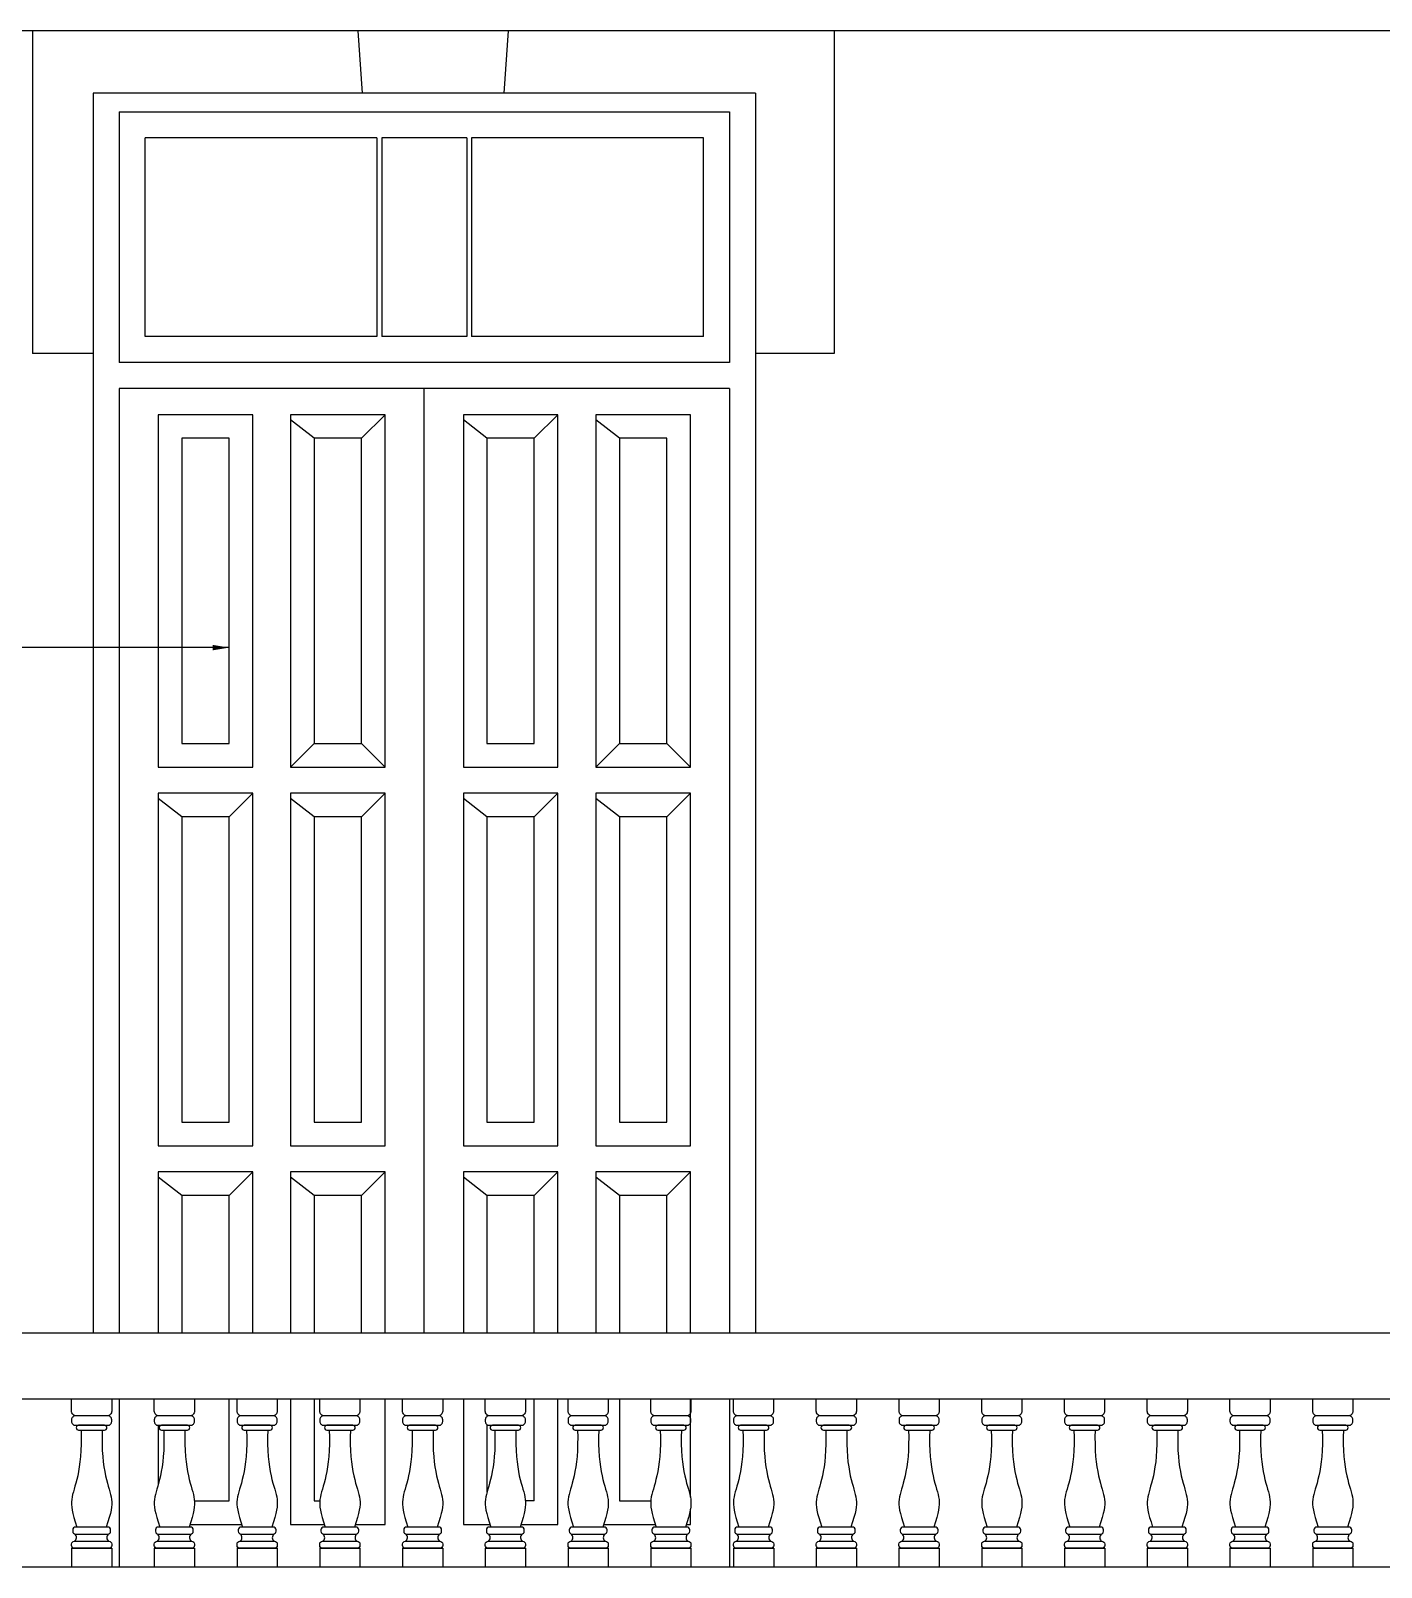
# Model space of a CAD drawing. Extents: x -1098 to 3016, y -832 to 644.
# Drawn here: x -813.9 to -756.8, y 426.9 to 491.8 of the extents above; entities that cross this region are included whole.
import ezdxf

# ---------------------------------------------------------------- set-up
doc = ezdxf.new("R2010")
doc.units = 0
doc.header["$MEASUREMENT"] = 0
doc.layers.add('ESQUADRIAS', color=2, linetype='CONTINUOUS')
doc.layers.add('VARANDA', color=1, linetype='CONTINUOUS')
doc.dimstyles.new('ISO-25', dxfattribs={"dimtxt": 10, "dimasz": 3.5, "dimexe": 1.25, "dimexo": 15, "dimgap": 5, "dimtad": 1, "dimdec": 1, "dimtxsty": 'STANDARD', "dimblk": 'DOT', "dimcen": 2.5, "dimclrd": 1, "dimclre": 1, "dimclrt": 2, "dimazin": 3, "dimtfac": 1, "dimtdec": 1, "dimtmove": 0, "dimatfit": 3})

msp = doc.modelspace()

# ---------------------------------------------------------------- linework, layer by layer
at = {"layer": 'ESQUADRIAS', "color": 4}
for points in [[(-753.822, 491.844), (-849.081, 491.844)], [(-753.822, 436.804), (-839.322, 436.804)], [(-753.822, 434.004), (-839.322, 434.004)], [(-753.822, 426.904), (-839.322, 426.904)]]:
    msp.add_lwpolyline(points, dxfattribs=at)
at = {"layer": 'ESQUADRIAS'}
for points in [[(-813.842, 491.844), (-813.842, 478.204)], [(-799.892, 489.204), (-800.066, 491.844)], [(-793.892, 489.204), (-793.719, 491.844)], [(-779.942, 491.844), (-779.942, 478.204)], [(-811.275, 478.204), (-813.842, 478.204)], [(-779.942, 478.204), (-783.275, 478.204)], [(-792.625, 429.717), (-793.001, 429.717)]]:
    msp.add_lwpolyline(points, dxfattribs=at)
at = {"layer": 'ESQUADRIAS', "color": 2}
for points in [[(-811.275, 489.204), (-811.275, 436.804)], [(-783.275, 489.204), (-811.275, 489.204)], [(-783.275, 489.204), (-783.275, 436.804)], [(-810.175, 488.417), (-784.375, 488.417)], [(-810.175, 488.417), (-810.175, 477.817)], [(-784.375, 488.417), (-784.375, 477.817)], [(-799.275, 487.317), (-809.075, 487.317)], [(-809.075, 478.917), (-809.075, 487.317)], [(-799.275, 487.317), (-799.275, 478.917)], [(-795.475, 487.317), (-799.075, 487.317)], [(-799.075, 487.317), (-799.075, 478.917)], [(-795.475, 487.317), (-795.475, 478.917)], [(-785.475, 487.317), (-795.275, 487.317)], [(-795.275, 487.317), (-795.275, 478.917)], [(-785.475, 478.917), (-785.475, 487.317)], [(-799.275, 478.917), (-809.075, 478.917)], [(-795.475, 478.917), (-799.075, 478.917)], [(-785.475, 478.917), (-795.275, 478.917)], [(-784.375, 477.817), (-810.175, 477.817)], [(-784.375, 476.717), (-810.175, 476.717)], [(-810.175, 476.717), (-810.175, 436.804)], [(-797.275, 436.804), (-797.275, 476.717)], [(-784.375, 476.717), (-784.375, 436.804)], [(-801.925, 474.617), (-802.925, 475.392)], [(-799.925, 474.617), (-798.925, 475.617)], [(-794.625, 474.617), (-795.625, 475.392)], [(-792.625, 474.617), (-791.625, 475.617)], [(-789.025, 474.617), (-790.025, 475.392)], [(-801.925, 461.717), (-802.925, 460.717)], [(-799.925, 461.717), (-798.925, 460.717)], [(-789.025, 461.717), (-790.025, 460.717)], [(-787.025, 461.717), (-786.025, 460.717)], [(-807.525, 458.617), (-808.525, 459.392)], [(-805.525, 458.617), (-804.525, 459.617)], [(-801.925, 458.617), (-802.925, 459.392)], [(-799.925, 458.617), (-798.925, 459.617)], [(-794.625, 458.617), (-795.625, 459.392)], [(-792.625, 458.617), (-791.625, 459.617)], [(-789.025, 458.617), (-790.025, 459.392)], [(-787.025, 458.617), (-786.025, 459.617)], [(-804.525, 436.804), (-804.525, 443.617), (-808.525, 443.617), (-808.525, 436.804)], [(-805.525, 442.617), (-804.525, 443.617)], [(-798.925, 436.804), (-798.925, 443.617), (-802.925, 443.617), (-802.925, 436.804)], [(-799.925, 442.617), (-798.925, 443.617)], [(-791.625, 436.804), (-791.625, 443.617), (-795.625, 443.617), (-795.625, 436.804)], [(-792.625, 442.617), (-791.625, 443.617)], [(-786.025, 436.804), (-786.025, 443.617), (-790.025, 443.617), (-790.025, 436.804)], [(-787.025, 442.617), (-786.025, 443.617)], [(-807.525, 442.617), (-808.525, 443.392)], [(-801.925, 442.617), (-802.925, 443.392)], [(-794.625, 442.617), (-795.625, 443.392)], [(-789.025, 442.617), (-790.025, 443.392)], [(-805.525, 436.804), (-805.525, 442.617), (-807.525, 442.617), (-807.525, 436.804)], [(-799.925, 436.804), (-799.925, 442.617), (-801.925, 442.617), (-801.925, 436.804)], [(-792.625, 436.804), (-792.625, 442.617), (-794.625, 442.617), (-794.625, 436.804)], [(-787.025, 436.804), (-787.025, 442.617), (-789.025, 442.617), (-789.025, 436.804)], [(-810.175, 434.004), (-810.175, 426.904)], [(-806.989, 429.718), (-805.525, 429.717), (-805.525, 434.004)], [(-802.925, 434.004), (-802.925, 428.717), (-801.501, 428.717)], [(-801.925, 434.004), (-801.925, 429.717), (-801.692, 429.717)], [(-800.188, 428.717), (-798.925, 428.717), (-798.925, 434.004)], [(-795.625, 434.004), (-795.625, 428.717), (-794.505, 428.717)], [(-793.192, 428.717), (-791.625, 428.717), (-791.625, 434.004)], [(-792.625, 429.717), (-792.625, 434.004)], [(-789.025, 434.004), (-789.025, 429.717), (-787.7, 429.717)], [(-786.025, 429.866), (-786.025, 434.004)], [(-784.375, 434.004), (-784.375, 426.904)], [(-808.525, 433.307), (-808.525, 433.301)], [(-794.625, 433.35), (-794.625, 433.275)], [(-808.525, 432.904), (-808.525, 430.402)], [(-794.625, 432.93), (-794.625, 430.083)], [(-786.025, 428.717), (-786.025, 429.356)], [(-807.184, 428.717), (-804.999, 428.717)], [(-789.694, 428.717), (-787.509, 428.717)], [(-786.196, 428.717), (-786.025, 428.717)]]:
    msp.add_lwpolyline(points, dxfattribs=at)
for points in [[(-808.525, 460.717), (-804.525, 460.717), (-804.525, 475.617), (-808.525, 475.617)], [(-802.925, 460.717), (-798.925, 460.717), (-798.925, 475.617), (-802.925, 475.617)], [(-795.625, 460.717), (-791.625, 460.717), (-791.625, 475.617), (-795.625, 475.617)], [(-790.025, 460.717), (-786.025, 460.717), (-786.025, 475.617), (-790.025, 475.617)], [(-807.525, 461.717), (-805.525, 461.717), (-805.525, 474.617), (-807.525, 474.617)], [(-801.925, 461.717), (-799.925, 461.717), (-799.925, 474.617), (-801.925, 474.617)], [(-794.625, 461.717), (-792.625, 461.717), (-792.625, 474.617), (-794.625, 474.617)], [(-789.025, 461.717), (-787.025, 461.717), (-787.025, 474.617), (-789.025, 474.617)], [(-808.525, 444.717), (-804.525, 444.717), (-804.525, 459.617), (-808.525, 459.617)], [(-802.925, 444.717), (-798.925, 444.717), (-798.925, 459.617), (-802.925, 459.617)], [(-795.625, 444.717), (-791.625, 444.717), (-791.625, 459.617), (-795.625, 459.617)], [(-790.025, 444.717), (-786.025, 444.717), (-786.025, 459.617), (-790.025, 459.617)], [(-807.525, 445.717), (-805.525, 445.717), (-805.525, 458.617), (-807.525, 458.617)], [(-801.925, 445.717), (-799.925, 445.717), (-799.925, 458.617), (-801.925, 458.617)], [(-794.625, 445.717), (-792.625, 445.717), (-792.625, 458.617), (-794.625, 458.617)], [(-789.025, 445.717), (-787.025, 445.717), (-787.025, 458.617), (-789.025, 458.617)]]:
    msp.add_lwpolyline(points, close=True, dxfattribs=at)
at = {"layer": 'VARANDA'}
for p, q in [((-811.987, 432.804), (-811.987, 432.804)), ((-810.79, 432.904), (-811.887, 432.904)), ((-808.489, 432.804), (-808.489, 432.804)), ((-807.292, 432.904), (-808.389, 432.904)), ((-804.991, 432.804), (-804.991, 432.804)), ((-803.794, 432.904), (-804.891, 432.904)), ((-801.493, 432.804), (-801.493, 432.804)), ((-800.296, 432.904), (-801.393, 432.904)), ((-797.995, 432.804), (-797.995, 432.804)), ((-796.798, 432.904), (-797.895, 432.904)), ((-794.497, 432.804), (-794.497, 432.804)), ((-793.3, 432.904), (-794.397, 432.904)), ((-790.999, 432.804), (-790.999, 432.804)), ((-789.802, 432.904), (-790.899, 432.904)), ((-787.501, 432.804), (-787.501, 432.804)), ((-786.304, 432.904), (-787.401, 432.904)), ((-784.003, 432.804), (-784.003, 432.804)), ((-782.806, 432.904), (-783.903, 432.904)), ((-780.505, 432.804), (-780.505, 432.804)), ((-779.308, 432.904), (-780.405, 432.904)), ((-777.007, 432.804), (-777.007, 432.804)), ((-775.81, 432.904), (-776.907, 432.904)), ((-773.509, 432.804), (-773.509, 432.804)), ((-772.312, 432.904), (-773.409, 432.904)), ((-770.011, 432.804), (-770.011, 432.804)), ((-768.814, 432.904), (-769.911, 432.904)), ((-766.513, 432.804), (-766.513, 432.804)), ((-765.316, 432.904), (-766.413, 432.904)), ((-763.015, 432.804), (-763.015, 432.804)), ((-761.818, 432.904), (-762.915, 432.904)), ((-759.517, 432.804), (-759.517, 432.804)), ((-758.32, 432.904), (-759.417, 432.904))]:
    msp.add_line(p, q, dxfattribs=at)
for points in [[(-810.49, 434.004), (-810.49, 433.504, -0.414214), (-810.69, 433.304), (-811.987, 433.304, -0.414214), (-812.187, 433.504), (-812.187, 434.004)], [(-806.992, 434.004), (-806.992, 433.504, -0.414214), (-807.192, 433.304), (-808.489, 433.304, -0.414214), (-808.689, 433.504), (-808.689, 434.004)], [(-803.494, 434.004), (-803.494, 433.504, -0.414214), (-803.694, 433.304), (-804.991, 433.304, -0.414214), (-805.191, 433.504), (-805.191, 434.004)], [(-799.996, 434.004), (-799.996, 433.504, -0.414214), (-800.196, 433.304), (-801.493, 433.304, -0.414214), (-801.693, 433.504), (-801.693, 434.004)], [(-796.498, 434.004), (-796.498, 433.504, -0.414214), (-796.698, 433.304), (-797.995, 433.304, -0.414214), (-798.195, 433.504), (-798.195, 434.004)], [(-793, 434.004), (-793, 433.504, -0.414214), (-793.2, 433.304), (-794.497, 433.304, -0.414214), (-794.697, 433.504), (-794.697, 434.004)], [(-789.502, 434.004), (-789.502, 433.504, -0.414214), (-789.702, 433.304), (-790.999, 433.304, -0.414214), (-791.199, 433.504), (-791.199, 434.004)], [(-786.004, 434.004), (-786.004, 433.504, -0.414214), (-786.204, 433.304), (-787.501, 433.304, -0.414214), (-787.701, 433.504), (-787.701, 434.004)], [(-782.506, 434.004), (-782.506, 433.504, -0.414214), (-782.706, 433.304), (-784.003, 433.304, -0.414214), (-784.203, 433.504), (-784.203, 434.004)], [(-779.008, 434.004), (-779.008, 433.504, -0.414214), (-779.208, 433.304), (-780.505, 433.304, -0.414214), (-780.705, 433.504), (-780.705, 434.004)], [(-775.51, 434.004), (-775.51, 433.504, -0.414214), (-775.71, 433.304), (-777.007, 433.304, -0.414214), (-777.207, 433.504), (-777.207, 434.004)], [(-772.012, 434.004), (-772.012, 433.504, -0.414214), (-772.212, 433.304), (-773.509, 433.304, -0.414214), (-773.709, 433.504), (-773.709, 434.004)], [(-768.514, 434.004), (-768.514, 433.504, -0.414214), (-768.714, 433.304), (-770.011, 433.304, -0.414214), (-770.211, 433.504), (-770.211, 434.004)], [(-765.016, 434.004), (-765.016, 433.504, -0.414214), (-765.216, 433.304), (-766.513, 433.304, -0.414214), (-766.713, 433.504), (-766.713, 434.004)], [(-761.518, 434.004), (-761.518, 433.504, -0.414214), (-761.718, 433.304), (-763.015, 433.304, -0.414214), (-763.215, 433.504), (-763.215, 434.004)], [(-758.02, 434.004), (-758.02, 433.504, -0.414214), (-758.22, 433.304), (-759.517, 433.304, -0.414214), (-759.717, 433.504), (-759.717, 434.004)], [(-811.887, 432.704), (-810.79, 432.704, 0.414214), (-810.69, 432.804), (-810.69, 432.804)], [(-808.389, 432.704), (-807.292, 432.704, 0.414214), (-807.192, 432.804), (-807.192, 432.804)], [(-804.891, 432.704), (-803.794, 432.704, 0.414214), (-803.694, 432.804), (-803.694, 432.804)], [(-801.393, 432.704), (-800.296, 432.704, 0.414214), (-800.196, 432.804), (-800.196, 432.804)], [(-797.895, 432.704), (-796.798, 432.704, 0.414214), (-796.698, 432.804), (-796.698, 432.804)], [(-794.397, 432.704), (-793.3, 432.704, 0.414214), (-793.2, 432.804), (-793.2, 432.804)], [(-790.899, 432.704), (-789.802, 432.704, 0.414214), (-789.702, 432.804), (-789.702, 432.804)], [(-787.401, 432.704), (-786.304, 432.704, 0.414214), (-786.204, 432.804), (-786.204, 432.804)], [(-783.903, 432.704), (-782.806, 432.704, 0.414214), (-782.706, 432.804), (-782.706, 432.804)], [(-780.405, 432.704), (-779.308, 432.704, 0.414214), (-779.208, 432.804), (-779.208, 432.804)], [(-776.907, 432.704), (-775.81, 432.704, 0.414214), (-775.71, 432.804), (-775.71, 432.804)], [(-773.409, 432.704), (-772.312, 432.704, 0.414214), (-772.212, 432.804), (-772.212, 432.804)], [(-769.911, 432.704), (-768.814, 432.704, 0.414214), (-768.714, 432.804), (-768.714, 432.804)], [(-766.413, 432.704), (-765.316, 432.704, 0.414214), (-765.216, 432.804), (-765.216, 432.804)], [(-762.915, 432.704), (-761.818, 432.704, 0.414214), (-761.718, 432.804), (-761.718, 432.804)], [(-759.417, 432.704), (-758.32, 432.704, 0.414214), (-758.22, 432.804), (-758.22, 432.804)]]:
    msp.add_lwpolyline(points, format="xyb", dxfattribs=at)
for points in [[(-810.65, 433.301), (-812.027, 433.301, 0.414214), (-812.187, 433.141), (-812.187, 433.064, 0.414214), (-812.027, 432.904), (-810.65, 432.904, 0.414214), (-810.49, 433.064), (-810.49, 433.141, 0.414214)], [(-807.152, 433.301), (-808.529, 433.301, 0.414214), (-808.689, 433.141), (-808.689, 433.064, 0.414214), (-808.529, 432.904), (-807.152, 432.904, 0.414214), (-806.992, 433.064), (-806.992, 433.141, 0.414214)], [(-803.654, 433.301), (-805.031, 433.301, 0.414214), (-805.191, 433.141), (-805.191, 433.064, 0.414214), (-805.031, 432.904), (-803.654, 432.904, 0.414214), (-803.494, 433.064), (-803.494, 433.141, 0.414214)], [(-800.156, 433.301), (-801.533, 433.301, 0.414214), (-801.693, 433.141), (-801.693, 433.064, 0.414214), (-801.533, 432.904), (-800.156, 432.904, 0.414214), (-799.996, 433.064), (-799.996, 433.141, 0.414214)], [(-796.658, 433.301), (-798.035, 433.301, 0.414214), (-798.195, 433.141), (-798.195, 433.064, 0.414214), (-798.035, 432.904), (-796.658, 432.904, 0.414214), (-796.498, 433.064), (-796.498, 433.141, 0.414214)], [(-793.16, 433.301), (-794.537, 433.301, 0.414214), (-794.697, 433.141), (-794.697, 433.064, 0.414214), (-794.537, 432.904), (-793.16, 432.904, 0.414214), (-793, 433.064), (-793, 433.141, 0.414214)], [(-789.662, 433.301), (-791.039, 433.301, 0.414214), (-791.199, 433.141), (-791.199, 433.064, 0.414214), (-791.039, 432.904), (-789.662, 432.904, 0.414214), (-789.502, 433.064), (-789.502, 433.141, 0.414214)], [(-786.164, 433.301), (-787.541, 433.301, 0.414214), (-787.701, 433.141), (-787.701, 433.064, 0.414214), (-787.541, 432.904), (-786.164, 432.904, 0.414214), (-786.004, 433.064), (-786.004, 433.141, 0.414214)], [(-782.666, 433.301), (-784.043, 433.301, 0.414214), (-784.203, 433.141), (-784.203, 433.064, 0.414214), (-784.043, 432.904), (-782.666, 432.904, 0.414214), (-782.506, 433.064), (-782.506, 433.141, 0.414214)], [(-779.168, 433.301), (-780.545, 433.301, 0.414214), (-780.705, 433.141), (-780.705, 433.064, 0.414214), (-780.545, 432.904), (-779.168, 432.904, 0.414214), (-779.008, 433.064), (-779.008, 433.141, 0.414214)], [(-775.67, 433.301), (-777.047, 433.301, 0.414214), (-777.207, 433.141), (-777.207, 433.064, 0.414214), (-777.047, 432.904), (-775.67, 432.904, 0.414214), (-775.51, 433.064), (-775.51, 433.141, 0.414214)], [(-772.172, 433.301), (-773.549, 433.301, 0.414214), (-773.709, 433.141), (-773.709, 433.064, 0.414214), (-773.549, 432.904), (-772.172, 432.904, 0.414214), (-772.012, 433.064), (-772.012, 433.141, 0.414214)], [(-768.674, 433.301), (-770.051, 433.301, 0.414214), (-770.211, 433.141), (-770.211, 433.064, 0.414214), (-770.051, 432.904), (-768.674, 432.904, 0.414214), (-768.514, 433.064), (-768.514, 433.141, 0.414214)], [(-765.176, 433.301), (-766.553, 433.301, 0.414214), (-766.713, 433.141), (-766.713, 433.064, 0.414214), (-766.553, 432.904), (-765.176, 432.904, 0.414214), (-765.016, 433.064), (-765.016, 433.141, 0.414214)], [(-761.678, 433.301), (-763.055, 433.301, 0.414214), (-763.215, 433.141), (-763.215, 433.064, 0.414214), (-763.055, 432.904), (-761.678, 432.904, 0.414214), (-761.518, 433.064), (-761.518, 433.141, 0.414214)], [(-758.18, 433.301), (-759.557, 433.301, 0.414214), (-759.717, 433.141), (-759.717, 433.064, 0.414214), (-759.557, 432.904), (-758.18, 432.904, 0.414214), (-758.02, 433.064), (-758.02, 433.141, 0.414214)], [(-810.488, 427.884), (-810.488, 427.824, -0.414214), (-810.608, 427.704), (-812.068, 427.704, -0.414214), (-812.188, 427.824), (-812.188, 427.884, -0.414214), (-812.068, 428.004), (-810.608, 428.004, -0.414214)], [(-810.658, 428.604), (-812.018, 428.604, 0.414214), (-812.138, 428.484), (-812.138, 428.424, 0.414214), (-812.018, 428.304), (-810.658, 428.304, 0.414214), (-810.538, 428.424), (-810.538, 428.484, 0.414214)], [(-806.99, 427.884), (-806.99, 427.824, -0.414214), (-807.11, 427.704), (-808.57, 427.704, -0.414214), (-808.69, 427.824), (-808.69, 427.884, -0.414214), (-808.57, 428.004), (-807.11, 428.004, -0.414214)], [(-807.16, 428.604), (-808.52, 428.604, 0.414214), (-808.64, 428.484), (-808.64, 428.424, 0.414214), (-808.52, 428.304), (-807.16, 428.304, 0.414214), (-807.04, 428.424), (-807.04, 428.484, 0.414214)], [(-803.492, 427.884), (-803.492, 427.824, -0.414214), (-803.612, 427.704), (-805.072, 427.704, -0.414214), (-805.192, 427.824), (-805.192, 427.884, -0.414214), (-805.072, 428.004), (-803.612, 428.004, -0.414214)], [(-803.662, 428.604), (-805.022, 428.604, 0.414214), (-805.142, 428.484), (-805.142, 428.424, 0.414214), (-805.022, 428.304), (-803.662, 428.304, 0.414214), (-803.542, 428.424), (-803.542, 428.484, 0.414214)], [(-799.994, 427.884), (-799.994, 427.824, -0.414214), (-800.114, 427.704), (-801.574, 427.704, -0.414214), (-801.694, 427.824), (-801.694, 427.884, -0.414214), (-801.574, 428.004), (-800.114, 428.004, -0.414214)], [(-800.164, 428.604), (-801.524, 428.604, 0.414214), (-801.644, 428.484), (-801.644, 428.424, 0.414214), (-801.524, 428.304), (-800.164, 428.304, 0.414214), (-800.044, 428.424), (-800.044, 428.484, 0.414214)], [(-796.496, 427.884), (-796.496, 427.824, -0.414214), (-796.616, 427.704), (-798.076, 427.704, -0.414214), (-798.196, 427.824), (-798.196, 427.884, -0.414214), (-798.076, 428.004), (-796.616, 428.004, -0.414214)], [(-796.666, 428.604), (-798.026, 428.604, 0.414214), (-798.146, 428.484), (-798.146, 428.424, 0.414214), (-798.026, 428.304), (-796.666, 428.304, 0.414214), (-796.546, 428.424), (-796.546, 428.484, 0.414214)], [(-792.998, 427.884), (-792.998, 427.824, -0.414214), (-793.118, 427.704), (-794.578, 427.704, -0.414214), (-794.698, 427.824), (-794.698, 427.884, -0.414214), (-794.578, 428.004), (-793.118, 428.004, -0.414214)], [(-793.168, 428.604), (-794.528, 428.604, 0.414214), (-794.648, 428.484), (-794.648, 428.424, 0.414214), (-794.528, 428.304), (-793.168, 428.304, 0.414214), (-793.048, 428.424), (-793.048, 428.484, 0.414214)], [(-789.5, 427.884), (-789.5, 427.824, -0.414214), (-789.62, 427.704), (-791.08, 427.704, -0.414214), (-791.2, 427.824), (-791.2, 427.884, -0.414214), (-791.08, 428.004), (-789.62, 428.004, -0.414214)], [(-789.67, 428.604), (-791.03, 428.604, 0.414214), (-791.15, 428.484), (-791.15, 428.424, 0.414214), (-791.03, 428.304), (-789.67, 428.304, 0.414214), (-789.55, 428.424), (-789.55, 428.484, 0.414214)], [(-786.002, 427.884), (-786.002, 427.824, -0.414214), (-786.122, 427.704), (-787.582, 427.704, -0.414214), (-787.702, 427.824), (-787.702, 427.884, -0.414214), (-787.582, 428.004), (-786.122, 428.004, -0.414214)], [(-786.172, 428.604), (-787.532, 428.604, 0.414214), (-787.652, 428.484), (-787.652, 428.424, 0.414214), (-787.532, 428.304), (-786.172, 428.304, 0.414214), (-786.052, 428.424), (-786.052, 428.484, 0.414214)], [(-782.504, 427.884), (-782.504, 427.824, -0.414214), (-782.624, 427.704), (-784.084, 427.704, -0.414214), (-784.204, 427.824), (-784.204, 427.884, -0.414214), (-784.084, 428.004), (-782.624, 428.004, -0.414214)], [(-782.674, 428.604), (-784.034, 428.604, 0.414214), (-784.154, 428.484), (-784.154, 428.424, 0.414214), (-784.034, 428.304), (-782.674, 428.304, 0.414214), (-782.554, 428.424), (-782.554, 428.484, 0.414214)], [(-779.006, 427.884), (-779.006, 427.824, -0.414214), (-779.126, 427.704), (-780.586, 427.704, -0.414214), (-780.706, 427.824), (-780.706, 427.884, -0.414214), (-780.586, 428.004), (-779.126, 428.004, -0.414214)], [(-779.176, 428.604), (-780.536, 428.604, 0.414214), (-780.656, 428.484), (-780.656, 428.424, 0.414214), (-780.536, 428.304), (-779.176, 428.304, 0.414214), (-779.056, 428.424), (-779.056, 428.484, 0.414214)], [(-775.508, 427.884), (-775.508, 427.824, -0.414214), (-775.628, 427.704), (-777.088, 427.704, -0.414214), (-777.208, 427.824), (-777.208, 427.884, -0.414214), (-777.088, 428.004), (-775.628, 428.004, -0.414214)], [(-775.678, 428.604), (-777.038, 428.604, 0.414214), (-777.158, 428.484), (-777.158, 428.424, 0.414214), (-777.038, 428.304), (-775.678, 428.304, 0.414214), (-775.558, 428.424), (-775.558, 428.484, 0.414214)], [(-772.01, 427.884), (-772.01, 427.824, -0.414214), (-772.13, 427.704), (-773.59, 427.704, -0.414214), (-773.71, 427.824), (-773.71, 427.884, -0.414214), (-773.59, 428.004), (-772.13, 428.004, -0.414214)], [(-772.18, 428.604), (-773.54, 428.604, 0.414214), (-773.66, 428.484), (-773.66, 428.424, 0.414214), (-773.54, 428.304), (-772.18, 428.304, 0.414214), (-772.06, 428.424), (-772.06, 428.484, 0.414214)], [(-768.512, 427.884), (-768.512, 427.824, -0.414214), (-768.632, 427.704), (-770.092, 427.704, -0.414214), (-770.212, 427.824), (-770.212, 427.884, -0.414214), (-770.092, 428.004), (-768.632, 428.004, -0.414214)], [(-768.682, 428.604), (-770.042, 428.604, 0.414214), (-770.162, 428.484), (-770.162, 428.424, 0.414214), (-770.042, 428.304), (-768.682, 428.304, 0.414214), (-768.562, 428.424), (-768.562, 428.484, 0.414214)], [(-765.014, 427.884), (-765.014, 427.824, -0.414214), (-765.134, 427.704), (-766.594, 427.704, -0.414214), (-766.714, 427.824), (-766.714, 427.884, -0.414214), (-766.594, 428.004), (-765.134, 428.004, -0.414214)], [(-765.184, 428.604), (-766.544, 428.604, 0.414214), (-766.664, 428.484), (-766.664, 428.424, 0.414214), (-766.544, 428.304), (-765.184, 428.304, 0.414214), (-765.064, 428.424), (-765.064, 428.484, 0.414214)], [(-761.516, 427.884), (-761.516, 427.824, -0.414214), (-761.636, 427.704), (-763.096, 427.704, -0.414214), (-763.216, 427.824), (-763.216, 427.884, -0.414214), (-763.096, 428.004), (-761.636, 428.004, -0.414214)], [(-761.686, 428.604), (-763.046, 428.604, 0.414214), (-763.166, 428.484), (-763.166, 428.424, 0.414214), (-763.046, 428.304), (-761.686, 428.304, 0.414214), (-761.566, 428.424), (-761.566, 428.484, 0.414214)], [(-758.018, 427.884), (-758.018, 427.824, -0.414214), (-758.138, 427.704), (-759.598, 427.704, -0.414214), (-759.718, 427.824), (-759.718, 427.884, -0.414214), (-759.598, 428.004), (-758.138, 428.004, -0.414214)], [(-758.188, 428.604), (-759.548, 428.604, 0.414214), (-759.668, 428.484), (-759.668, 428.424, 0.414214), (-759.548, 428.304), (-758.188, 428.304, 0.414214), (-758.068, 428.424), (-758.068, 428.484, 0.414214)]]:
    msp.add_lwpolyline(points, format="xyb", close=True, dxfattribs=at)
for points in [[(-811.787, 432.704), (-811.778, 432.396), (-811.78, 432.108), (-811.79, 431.84), (-811.807, 431.589), (-811.831, 431.357), (-811.86, 431.144), (-811.893, 430.948), (-811.929, 430.769), (-811.967, 430.608), (-812.006, 430.462), (-812.043, 430.328), (-812.079, 430.205), (-812.112, 430.091), (-812.141, 429.982), (-812.164, 429.877), (-812.181, 429.774), (-812.19, 429.67), (-812.19, 429.561), (-812.18, 429.444), (-812.16, 429.315), (-812.128, 429.17), (-812.085, 429.006), (-812.028, 428.818), (-811.958, 428.604)], [(-811.787, 432.704), (-811.787, 432.56)], [(-810.89, 432.704), (-810.898, 432.396), (-810.897, 432.108), (-810.887, 431.84), (-810.87, 431.589), (-810.846, 431.357), (-810.817, 431.144), (-810.784, 430.948), (-810.748, 430.769), (-810.71, 430.608), (-810.671, 430.462), (-810.633, 430.328), (-810.597, 430.205), (-810.564, 430.091), (-810.536, 429.982), (-810.512, 429.877), (-810.496, 429.774), (-810.487, 429.67), (-810.487, 429.561), (-810.497, 429.444), (-810.517, 429.315), (-810.548, 429.17), (-810.592, 429.006), (-810.649, 428.818), (-810.719, 428.604)], [(-810.89, 432.704), (-810.89, 432.561)], [(-808.289, 432.704), (-808.28, 432.396), (-808.282, 432.108), (-808.292, 431.84), (-808.309, 431.589), (-808.333, 431.357), (-808.362, 431.144), (-808.395, 430.948), (-808.431, 430.769), (-808.469, 430.608), (-808.508, 430.462), (-808.545, 430.328), (-808.581, 430.205), (-808.614, 430.091), (-808.643, 429.982), (-808.666, 429.877), (-808.683, 429.774), (-808.692, 429.67), (-808.692, 429.561), (-808.682, 429.444), (-808.662, 429.315), (-808.63, 429.17), (-808.587, 429.006), (-808.53, 428.818), (-808.46, 428.604)], [(-808.289, 432.704), (-808.289, 432.56)], [(-807.392, 432.704), (-807.4, 432.396), (-807.399, 432.108), (-807.389, 431.84), (-807.372, 431.589), (-807.348, 431.357), (-807.319, 431.144), (-807.286, 430.948), (-807.25, 430.769), (-807.212, 430.608), (-807.173, 430.462), (-807.135, 430.328), (-807.099, 430.205), (-807.066, 430.091), (-807.038, 429.982), (-807.014, 429.877), (-806.998, 429.774), (-806.989, 429.67), (-806.989, 429.561), (-806.999, 429.444), (-807.019, 429.315), (-807.05, 429.17), (-807.094, 429.006), (-807.151, 428.818), (-807.221, 428.604)], [(-807.392, 432.704), (-807.392, 432.561)], [(-804.791, 432.704), (-804.782, 432.396), (-804.784, 432.108), (-804.794, 431.84), (-804.811, 431.589), (-804.835, 431.357), (-804.864, 431.144), (-804.897, 430.948), (-804.933, 430.769), (-804.971, 430.608), (-805.01, 430.462), (-805.047, 430.328), (-805.083, 430.205), (-805.116, 430.091), (-805.145, 429.982), (-805.168, 429.877), (-805.185, 429.774), (-805.194, 429.67), (-805.194, 429.561), (-805.184, 429.444), (-805.164, 429.315), (-805.132, 429.17), (-805.089, 429.006), (-805.032, 428.818), (-804.962, 428.604)], [(-804.791, 432.704), (-804.791, 432.56)], [(-803.894, 432.704), (-803.902, 432.396), (-803.901, 432.108), (-803.891, 431.84), (-803.874, 431.589), (-803.85, 431.357), (-803.821, 431.144), (-803.788, 430.948), (-803.752, 430.769), (-803.714, 430.608), (-803.675, 430.462), (-803.637, 430.328), (-803.601, 430.205), (-803.568, 430.091), (-803.54, 429.982), (-803.516, 429.877), (-803.5, 429.774), (-803.491, 429.67), (-803.491, 429.561), (-803.501, 429.444), (-803.521, 429.315), (-803.552, 429.17), (-803.596, 429.006), (-803.653, 428.818), (-803.723, 428.604)], [(-803.894, 432.704), (-803.894, 432.561)], [(-801.293, 432.704), (-801.284, 432.396), (-801.286, 432.108), (-801.296, 431.84), (-801.313, 431.589), (-801.337, 431.357), (-801.366, 431.144), (-801.399, 430.948), (-801.435, 430.769), (-801.473, 430.608), (-801.512, 430.462), (-801.549, 430.328), (-801.585, 430.205), (-801.618, 430.091), (-801.647, 429.982), (-801.67, 429.877), (-801.687, 429.774), (-801.696, 429.67), (-801.696, 429.561), (-801.686, 429.444), (-801.666, 429.315), (-801.634, 429.17), (-801.591, 429.006), (-801.534, 428.818), (-801.464, 428.604)], [(-801.293, 432.704), (-801.293, 432.56)], [(-800.396, 432.704), (-800.404, 432.396), (-800.403, 432.108), (-800.393, 431.84), (-800.376, 431.589), (-800.352, 431.357), (-800.323, 431.144), (-800.29, 430.948), (-800.254, 430.769), (-800.216, 430.608), (-800.177, 430.462), (-800.139, 430.328), (-800.103, 430.205), (-800.07, 430.091), (-800.042, 429.982), (-800.018, 429.877), (-800.002, 429.774), (-799.993, 429.67), (-799.993, 429.561), (-800.003, 429.444), (-800.023, 429.315), (-800.054, 429.17), (-800.098, 429.006), (-800.155, 428.818), (-800.225, 428.604)], [(-800.396, 432.704), (-800.396, 432.561)], [(-797.795, 432.704), (-797.786, 432.396), (-797.788, 432.108), (-797.798, 431.84), (-797.815, 431.589), (-797.839, 431.357), (-797.868, 431.144), (-797.901, 430.948), (-797.937, 430.769), (-797.975, 430.608), (-798.014, 430.462), (-798.051, 430.328), (-798.087, 430.205), (-798.12, 430.091), (-798.149, 429.982), (-798.172, 429.877), (-798.189, 429.774), (-798.198, 429.67), (-798.198, 429.561), (-798.188, 429.444), (-798.168, 429.315), (-798.136, 429.17), (-798.093, 429.006), (-798.036, 428.818), (-797.966, 428.604)], [(-797.795, 432.704), (-797.795, 432.56)], [(-796.898, 432.704), (-796.906, 432.396), (-796.905, 432.108), (-796.895, 431.84), (-796.878, 431.589), (-796.854, 431.357), (-796.825, 431.144), (-796.792, 430.948), (-796.756, 430.769), (-796.718, 430.608), (-796.679, 430.462), (-796.641, 430.328), (-796.605, 430.205), (-796.572, 430.091), (-796.544, 429.982), (-796.52, 429.877), (-796.504, 429.774), (-796.495, 429.67), (-796.495, 429.561), (-796.505, 429.444), (-796.525, 429.315), (-796.556, 429.17), (-796.6, 429.006), (-796.657, 428.818), (-796.727, 428.604)], [(-796.898, 432.704), (-796.898, 432.561)], [(-794.297, 432.704), (-794.288, 432.396), (-794.29, 432.108), (-794.3, 431.84), (-794.317, 431.589), (-794.341, 431.357), (-794.37, 431.144), (-794.403, 430.948), (-794.439, 430.769), (-794.477, 430.608), (-794.516, 430.462), (-794.553, 430.328), (-794.589, 430.205), (-794.622, 430.091), (-794.651, 429.982), (-794.674, 429.877), (-794.691, 429.774), (-794.7, 429.67), (-794.7, 429.561), (-794.69, 429.444), (-794.67, 429.315), (-794.638, 429.17), (-794.595, 429.006), (-794.538, 428.818), (-794.468, 428.604)], [(-794.297, 432.704), (-794.297, 432.56)], [(-793.4, 432.704), (-793.408, 432.396), (-793.407, 432.108), (-793.397, 431.84), (-793.38, 431.589), (-793.356, 431.357), (-793.327, 431.144), (-793.294, 430.948), (-793.258, 430.769), (-793.22, 430.608), (-793.181, 430.462), (-793.143, 430.328), (-793.107, 430.205), (-793.074, 430.091), (-793.046, 429.982), (-793.022, 429.877), (-793.006, 429.774), (-792.997, 429.67), (-792.997, 429.561), (-793.007, 429.444), (-793.027, 429.315), (-793.058, 429.17), (-793.102, 429.006), (-793.159, 428.818), (-793.229, 428.604)], [(-793.4, 432.704), (-793.4, 432.561)], [(-790.799, 432.704), (-790.79, 432.396), (-790.792, 432.108), (-790.802, 431.84), (-790.819, 431.589), (-790.843, 431.357), (-790.872, 431.144), (-790.905, 430.948), (-790.941, 430.769), (-790.979, 430.608), (-791.018, 430.462), (-791.055, 430.328), (-791.091, 430.205), (-791.124, 430.091), (-791.153, 429.982), (-791.176, 429.877), (-791.193, 429.774), (-791.202, 429.67), (-791.202, 429.561), (-791.192, 429.444), (-791.172, 429.315), (-791.14, 429.17), (-791.097, 429.006), (-791.04, 428.818), (-790.97, 428.604)], [(-790.799, 432.704), (-790.799, 432.56)], [(-789.902, 432.704), (-789.91, 432.396), (-789.909, 432.108), (-789.899, 431.84), (-789.882, 431.589), (-789.858, 431.357), (-789.829, 431.144), (-789.796, 430.948), (-789.76, 430.769), (-789.722, 430.608), (-789.683, 430.462), (-789.645, 430.328), (-789.609, 430.205), (-789.576, 430.091), (-789.548, 429.982), (-789.524, 429.877), (-789.508, 429.774), (-789.499, 429.67), (-789.499, 429.561), (-789.509, 429.444), (-789.529, 429.315), (-789.56, 429.17), (-789.604, 429.006), (-789.661, 428.818), (-789.731, 428.604)], [(-789.902, 432.704), (-789.902, 432.561)], [(-787.301, 432.704), (-787.292, 432.396), (-787.294, 432.108), (-787.304, 431.84), (-787.321, 431.589), (-787.345, 431.357), (-787.374, 431.144), (-787.407, 430.948), (-787.443, 430.769), (-787.481, 430.608), (-787.52, 430.462), (-787.557, 430.328), (-787.593, 430.205), (-787.626, 430.091), (-787.655, 429.982), (-787.678, 429.877), (-787.695, 429.774), (-787.704, 429.67), (-787.704, 429.561), (-787.694, 429.444), (-787.674, 429.315), (-787.642, 429.17), (-787.599, 429.006), (-787.542, 428.818), (-787.472, 428.604)], [(-787.301, 432.704), (-787.301, 432.56)], [(-786.404, 432.704), (-786.412, 432.396), (-786.411, 432.108), (-786.401, 431.84), (-786.384, 431.589), (-786.36, 431.357), (-786.331, 431.144), (-786.298, 430.948), (-786.262, 430.769), (-786.224, 430.608), (-786.185, 430.462), (-786.147, 430.328), (-786.111, 430.205), (-786.078, 430.091), (-786.05, 429.982), (-786.026, 429.877), (-786.01, 429.774), (-786.001, 429.67), (-786.001, 429.561), (-786.011, 429.444), (-786.031, 429.315), (-786.062, 429.17), (-786.106, 429.006), (-786.163, 428.818), (-786.233, 428.604)], [(-786.404, 432.704), (-786.404, 432.561)], [(-783.803, 432.704), (-783.794, 432.396), (-783.796, 432.108), (-783.806, 431.84), (-783.823, 431.589), (-783.847, 431.357), (-783.876, 431.144), (-783.909, 430.948), (-783.945, 430.769), (-783.983, 430.608), (-784.022, 430.462), (-784.059, 430.328), (-784.095, 430.205), (-784.128, 430.091), (-784.157, 429.982), (-784.18, 429.877), (-784.197, 429.774), (-784.206, 429.67), (-784.206, 429.561), (-784.196, 429.444), (-784.176, 429.315), (-784.144, 429.17), (-784.101, 429.006), (-784.044, 428.818), (-783.974, 428.604)], [(-783.803, 432.704), (-783.803, 432.56)], [(-782.906, 432.704), (-782.914, 432.396), (-782.913, 432.108), (-782.903, 431.84), (-782.886, 431.589), (-782.862, 431.357), (-782.833, 431.144), (-782.8, 430.948), (-782.764, 430.769), (-782.726, 430.608), (-782.687, 430.462), (-782.649, 430.328), (-782.613, 430.205), (-782.58, 430.091), (-782.552, 429.982), (-782.528, 429.877), (-782.512, 429.774), (-782.503, 429.67), (-782.503, 429.561), (-782.513, 429.444), (-782.533, 429.315), (-782.564, 429.17), (-782.608, 429.006), (-782.665, 428.818), (-782.735, 428.604)], [(-782.906, 432.704), (-782.906, 432.561)], [(-780.305, 432.704), (-780.296, 432.396), (-780.298, 432.108), (-780.308, 431.84), (-780.325, 431.589), (-780.349, 431.357), (-780.378, 431.144), (-780.411, 430.948), (-780.447, 430.769), (-780.485, 430.608), (-780.524, 430.462), (-780.561, 430.328), (-780.597, 430.205), (-780.63, 430.091), (-780.659, 429.982), (-780.682, 429.877), (-780.699, 429.774), (-780.708, 429.67), (-780.708, 429.561), (-780.698, 429.444), (-780.678, 429.315), (-780.646, 429.17), (-780.603, 429.006), (-780.546, 428.818), (-780.476, 428.604)], [(-780.305, 432.704), (-780.305, 432.56)], [(-779.408, 432.704), (-779.416, 432.396), (-779.415, 432.108), (-779.405, 431.84), (-779.388, 431.589), (-779.364, 431.357), (-779.335, 431.144), (-779.302, 430.948), (-779.266, 430.769), (-779.228, 430.608), (-779.189, 430.462), (-779.151, 430.328), (-779.115, 430.205), (-779.082, 430.091), (-779.054, 429.982), (-779.03, 429.877), (-779.014, 429.774), (-779.005, 429.67), (-779.005, 429.561), (-779.015, 429.444), (-779.035, 429.315), (-779.066, 429.17), (-779.11, 429.006), (-779.167, 428.818), (-779.237, 428.604)], [(-779.408, 432.704), (-779.408, 432.561)], [(-776.807, 432.704), (-776.798, 432.396), (-776.8, 432.108), (-776.81, 431.84), (-776.827, 431.589), (-776.851, 431.357), (-776.88, 431.144), (-776.913, 430.948), (-776.949, 430.769), (-776.987, 430.608), (-777.026, 430.462), (-777.063, 430.328), (-777.099, 430.205), (-777.132, 430.091), (-777.161, 429.982), (-777.184, 429.877), (-777.201, 429.774), (-777.21, 429.67), (-777.21, 429.561), (-777.2, 429.444), (-777.18, 429.315), (-777.148, 429.17), (-777.105, 429.006), (-777.048, 428.818), (-776.978, 428.604)], [(-776.807, 432.704), (-776.807, 432.56)], [(-775.91, 432.704), (-775.918, 432.396), (-775.917, 432.108), (-775.907, 431.84), (-775.89, 431.589), (-775.866, 431.357), (-775.837, 431.144), (-775.804, 430.948), (-775.768, 430.769), (-775.73, 430.608), (-775.691, 430.462), (-775.653, 430.328), (-775.617, 430.205), (-775.584, 430.091), (-775.556, 429.982), (-775.532, 429.877), (-775.516, 429.774), (-775.507, 429.67), (-775.507, 429.561), (-775.517, 429.444), (-775.537, 429.315), (-775.568, 429.17), (-775.612, 429.006), (-775.669, 428.818), (-775.739, 428.604)], [(-775.91, 432.704), (-775.91, 432.561)], [(-773.309, 432.704), (-773.3, 432.396), (-773.302, 432.108), (-773.312, 431.84), (-773.329, 431.589), (-773.353, 431.357), (-773.382, 431.144), (-773.415, 430.948), (-773.451, 430.769), (-773.489, 430.608), (-773.528, 430.462), (-773.565, 430.328), (-773.601, 430.205), (-773.634, 430.091), (-773.663, 429.982), (-773.686, 429.877), (-773.703, 429.774), (-773.712, 429.67), (-773.712, 429.561), (-773.702, 429.444), (-773.682, 429.315), (-773.65, 429.17), (-773.607, 429.006), (-773.55, 428.818), (-773.48, 428.604)], [(-773.309, 432.704), (-773.309, 432.56)], [(-772.412, 432.704), (-772.42, 432.396), (-772.419, 432.108), (-772.409, 431.84), (-772.392, 431.589), (-772.368, 431.357), (-772.339, 431.144), (-772.306, 430.948), (-772.27, 430.769), (-772.232, 430.608), (-772.193, 430.462), (-772.155, 430.328), (-772.119, 430.205), (-772.086, 430.091), (-772.058, 429.982), (-772.034, 429.877), (-772.018, 429.774), (-772.009, 429.67), (-772.009, 429.561), (-772.019, 429.444), (-772.039, 429.315), (-772.07, 429.17), (-772.114, 429.006), (-772.171, 428.818), (-772.241, 428.604)], [(-772.412, 432.704), (-772.412, 432.561)], [(-769.811, 432.704), (-769.802, 432.396), (-769.804, 432.108), (-769.814, 431.84), (-769.831, 431.589), (-769.855, 431.357), (-769.884, 431.144), (-769.917, 430.948), (-769.953, 430.769), (-769.991, 430.608), (-770.03, 430.462), (-770.067, 430.328), (-770.103, 430.205), (-770.136, 430.091), (-770.165, 429.982), (-770.188, 429.877), (-770.205, 429.774), (-770.214, 429.67), (-770.214, 429.561), (-770.204, 429.444), (-770.184, 429.315), (-770.152, 429.17), (-770.109, 429.006), (-770.052, 428.818), (-769.982, 428.604)], [(-769.811, 432.704), (-769.811, 432.56)], [(-768.914, 432.704), (-768.922, 432.396), (-768.921, 432.108), (-768.911, 431.84), (-768.894, 431.589), (-768.87, 431.357), (-768.841, 431.144), (-768.808, 430.948), (-768.772, 430.769), (-768.734, 430.608), (-768.695, 430.462), (-768.657, 430.328), (-768.621, 430.205), (-768.588, 430.091), (-768.56, 429.982), (-768.536, 429.877), (-768.52, 429.774), (-768.511, 429.67), (-768.511, 429.561), (-768.521, 429.444), (-768.541, 429.315), (-768.572, 429.17), (-768.616, 429.006), (-768.673, 428.818), (-768.743, 428.604)], [(-768.914, 432.704), (-768.914, 432.561)], [(-766.313, 432.704), (-766.304, 432.396), (-766.306, 432.108), (-766.316, 431.84), (-766.333, 431.589), (-766.357, 431.357), (-766.386, 431.144), (-766.419, 430.948), (-766.455, 430.769), (-766.493, 430.608), (-766.532, 430.462), (-766.569, 430.328), (-766.605, 430.205), (-766.638, 430.091), (-766.667, 429.982), (-766.69, 429.877), (-766.707, 429.774), (-766.716, 429.67), (-766.716, 429.561), (-766.706, 429.444), (-766.686, 429.315), (-766.654, 429.17), (-766.611, 429.006), (-766.554, 428.818), (-766.484, 428.604)], [(-766.313, 432.704), (-766.313, 432.56)], [(-765.416, 432.704), (-765.424, 432.396), (-765.423, 432.108), (-765.413, 431.84), (-765.396, 431.589), (-765.372, 431.357), (-765.343, 431.144), (-765.31, 430.948), (-765.274, 430.769), (-765.236, 430.608), (-765.197, 430.462), (-765.159, 430.328), (-765.123, 430.205), (-765.09, 430.091), (-765.062, 429.982), (-765.038, 429.877), (-765.022, 429.774), (-765.013, 429.67), (-765.013, 429.561), (-765.023, 429.444), (-765.043, 429.315), (-765.074, 429.17), (-765.118, 429.006), (-765.175, 428.818), (-765.245, 428.604)], [(-765.416, 432.704), (-765.416, 432.561)], [(-762.815, 432.704), (-762.806, 432.396), (-762.808, 432.108), (-762.818, 431.84), (-762.835, 431.589), (-762.859, 431.357), (-762.888, 431.144), (-762.921, 430.948), (-762.957, 430.769), (-762.995, 430.608), (-763.034, 430.462), (-763.071, 430.328), (-763.107, 430.205), (-763.14, 430.091), (-763.169, 429.982), (-763.192, 429.877), (-763.209, 429.774), (-763.218, 429.67), (-763.218, 429.561), (-763.208, 429.444), (-763.188, 429.315), (-763.156, 429.17), (-763.113, 429.006), (-763.056, 428.818), (-762.986, 428.604)], [(-762.815, 432.704), (-762.815, 432.56)], [(-761.918, 432.704), (-761.926, 432.396), (-761.925, 432.108), (-761.915, 431.84), (-761.898, 431.589), (-761.874, 431.357), (-761.845, 431.144), (-761.812, 430.948), (-761.776, 430.769), (-761.738, 430.608), (-761.699, 430.462), (-761.661, 430.328), (-761.625, 430.205), (-761.592, 430.091), (-761.564, 429.982), (-761.54, 429.877), (-761.524, 429.774), (-761.515, 429.67), (-761.515, 429.561), (-761.525, 429.444), (-761.545, 429.315), (-761.576, 429.17), (-761.62, 429.006), (-761.677, 428.818), (-761.747, 428.604)], [(-761.918, 432.704), (-761.918, 432.561)], [(-759.317, 432.704), (-759.308, 432.396), (-759.31, 432.108), (-759.32, 431.84), (-759.337, 431.589), (-759.361, 431.357), (-759.39, 431.144), (-759.423, 430.948), (-759.459, 430.769), (-759.497, 430.608), (-759.536, 430.462), (-759.573, 430.328), (-759.609, 430.205), (-759.642, 430.091), (-759.671, 429.982), (-759.694, 429.877), (-759.711, 429.774), (-759.72, 429.67), (-759.72, 429.561), (-759.71, 429.444), (-759.69, 429.315), (-759.658, 429.17), (-759.615, 429.006), (-759.558, 428.818), (-759.488, 428.604)], [(-759.317, 432.704), (-759.317, 432.56)], [(-758.42, 432.704), (-758.428, 432.396), (-758.427, 432.108), (-758.417, 431.84), (-758.4, 431.589), (-758.376, 431.357), (-758.347, 431.144), (-758.314, 430.948), (-758.278, 430.769), (-758.24, 430.608), (-758.201, 430.462), (-758.163, 430.328), (-758.127, 430.205), (-758.094, 430.091), (-758.066, 429.982), (-758.042, 429.877), (-758.026, 429.774), (-758.017, 429.67), (-758.017, 429.561), (-758.027, 429.444), (-758.047, 429.315), (-758.078, 429.17), (-758.122, 429.006), (-758.179, 428.818), (-758.249, 428.604)], [(-758.42, 432.704), (-758.42, 432.561)], [(-812.188, 427.704), (-812.188, 426.904)], [(-812.188, 427.704), (-810.488, 427.704)], [(-810.488, 427.704), (-810.488, 426.904)], [(-808.69, 427.704), (-808.69, 426.904)], [(-808.69, 427.704), (-806.99, 427.704)], [(-806.99, 427.704), (-806.99, 426.904)], [(-805.192, 427.704), (-803.492, 427.704)], [(-805.192, 427.704), (-805.192, 426.904)], [(-803.492, 427.704), (-803.492, 426.904)], [(-801.694, 427.704), (-799.994, 427.704)], [(-801.694, 427.704), (-801.694, 426.904)], [(-799.994, 427.704), (-799.994, 426.904)], [(-798.196, 427.704), (-796.496, 427.704)], [(-798.196, 427.704), (-798.196, 426.904)], [(-796.496, 427.704), (-796.496, 426.904)], [(-794.698, 427.704), (-792.998, 427.704)], [(-794.698, 427.704), (-794.698, 426.904)], [(-792.998, 427.704), (-792.998, 426.904)], [(-791.2, 427.704), (-789.5, 427.704)], [(-791.2, 427.704), (-791.2, 426.904)], [(-789.5, 427.704), (-789.5, 426.904)], [(-787.702, 427.704), (-786.002, 427.704)], [(-787.702, 427.704), (-787.702, 426.904)], [(-786.002, 427.704), (-786.002, 426.904)], [(-784.204, 427.704), (-782.504, 427.704)], [(-784.204, 427.704), (-784.204, 426.904)], [(-782.504, 427.704), (-782.504, 426.904)], [(-780.706, 427.704), (-779.006, 427.704)], [(-780.706, 427.704), (-780.706, 426.904)], [(-779.006, 427.704), (-779.006, 426.904)], [(-777.208, 427.704), (-777.208, 426.904)], [(-777.208, 427.704), (-775.508, 427.704)], [(-775.508, 427.704), (-775.508, 426.904)], [(-773.71, 427.704), (-772.01, 427.704)], [(-773.71, 427.704), (-773.71, 426.904)], [(-772.01, 427.704), (-772.01, 426.904)], [(-770.212, 427.704), (-768.512, 427.704)], [(-770.212, 427.704), (-770.212, 426.904)], [(-768.512, 427.704), (-768.512, 426.904)], [(-766.714, 427.704), (-765.014, 427.704)], [(-766.714, 427.704), (-766.714, 426.904)], [(-765.014, 427.704), (-765.014, 426.904)], [(-763.216, 427.704), (-761.516, 427.704)], [(-763.216, 427.704), (-763.216, 426.904)], [(-761.516, 427.704), (-761.516, 426.904)], [(-759.718, 427.704), (-759.718, 426.904)], [(-759.718, 427.704), (-758.018, 427.704)], [(-758.018, 427.704), (-758.018, 426.904)], [(-810.488, 426.904), (-812.188, 426.904)], [(-806.99, 426.904), (-808.69, 426.904)], [(-803.492, 426.904), (-805.192, 426.904)], [(-799.994, 426.904), (-801.694, 426.904)], [(-796.496, 426.904), (-798.196, 426.904)], [(-792.998, 426.904), (-794.698, 426.904)], [(-789.5, 426.904), (-791.2, 426.904)], [(-786.002, 426.904), (-787.702, 426.904)], [(-782.504, 426.904), (-784.204, 426.904)], [(-779.006, 426.904), (-780.706, 426.904)], [(-775.508, 426.904), (-777.208, 426.904)], [(-772.01, 426.904), (-773.71, 426.904)], [(-768.512, 426.904), (-770.212, 426.904)], [(-765.014, 426.904), (-766.714, 426.904)], [(-761.516, 426.904), (-763.216, 426.904)], [(-758.018, 426.904), (-759.718, 426.904)]]:
    msp.add_lwpolyline(points, dxfattribs=at)
for centre, radius, start, end in [((-811.887, 432.804), 0.1, 90, 180), ((-811.887, 432.804), 0.1, 180, 270), ((-810.79, 432.804), 0.1, 0, 90), ((-808.389, 432.804), 0.1, 90, 180), ((-808.389, 432.804), 0.1, 180, 270), ((-807.292, 432.804), 0.1, 0, 90), ((-804.891, 432.804), 0.1, 90, 180), ((-804.891, 432.804), 0.1, 180, 270), ((-803.794, 432.804), 0.1, 0, 90), ((-801.393, 432.804), 0.1, 90, 180), ((-801.393, 432.804), 0.1, 180, 270), ((-800.296, 432.804), 0.1, 0, 90), ((-797.895, 432.804), 0.1, 90, 180), ((-797.895, 432.804), 0.1, 180, 270), ((-796.798, 432.804), 0.1, 0, 90), ((-794.397, 432.804), 0.1, 90, 180), ((-794.397, 432.804), 0.1, 180, 270), ((-793.3, 432.804), 0.1, 0, 90), ((-790.899, 432.804), 0.1, 90, 180), ((-790.899, 432.804), 0.1, 180, 270), ((-789.802, 432.804), 0.1, 0, 90), ((-787.401, 432.804), 0.1, 90, 180), ((-787.401, 432.804), 0.1, 180, 270), ((-786.304, 432.804), 0.1, 0, 90), ((-783.903, 432.804), 0.1, 90, 180), ((-783.903, 432.804), 0.1, 180, 270), ((-782.806, 432.804), 0.1, 0, 90), ((-780.405, 432.804), 0.1, 90, 180), ((-780.405, 432.804), 0.1, 180, 270), ((-779.308, 432.804), 0.1, 0, 90), ((-776.907, 432.804), 0.1, 90, 180), ((-776.907, 432.804), 0.1, 180, 270), ((-775.81, 432.804), 0.1, 0, 90), ((-773.409, 432.804), 0.1, 90, 180), ((-773.409, 432.804), 0.1, 180, 270), ((-772.312, 432.804), 0.1, 0, 90), ((-769.911, 432.804), 0.1, 90, 180), ((-769.911, 432.804), 0.1, 180, 270), ((-768.814, 432.804), 0.1, 0, 90), ((-766.413, 432.804), 0.1, 90, 180), ((-766.413, 432.804), 0.1, 180, 270), ((-765.316, 432.804), 0.1, 0, 90), ((-762.915, 432.804), 0.1, 90, 180), ((-762.915, 432.804), 0.1, 180, 270), ((-761.818, 432.804), 0.1, 0, 90), ((-759.417, 432.804), 0.1, 90, 180), ((-759.417, 432.804), 0.1, 180, 270), ((-758.32, 432.804), 0.1, 0, 90), ((-812.159, 428.159), 0.18, 300.17844, 53.44125), ((-810.518, 428.159), 0.18, 126.55875, 239.82156), ((-808.661, 428.159), 0.18, 300.17844, 53.44125), ((-807.02, 428.159), 0.18, 126.55875, 239.82156), ((-805.163, 428.159), 0.18, 300.17844, 53.44125), ((-803.522, 428.159), 0.18, 126.55875, 239.82156), ((-801.665, 428.159), 0.18, 300.17844, 53.44125), ((-800.024, 428.159), 0.18, 126.55875, 239.82156), ((-798.167, 428.159), 0.18, 300.17844, 53.44125), ((-796.526, 428.159), 0.18, 126.55875, 239.82156), ((-794.669, 428.159), 0.18, 300.17844, 53.44125), ((-793.028, 428.159), 0.18, 126.55875, 239.82156), ((-791.171, 428.159), 0.18, 300.17844, 53.44125), ((-789.53, 428.159), 0.18, 126.55875, 239.82156), ((-787.673, 428.159), 0.18, 300.17844, 53.44125), ((-786.032, 428.159), 0.18, 126.55875, 239.82156), ((-784.175, 428.159), 0.18, 300.17844, 53.44125), ((-782.534, 428.159), 0.18, 126.55875, 239.82156), ((-780.677, 428.159), 0.18, 300.17844, 53.44125), ((-779.036, 428.159), 0.18, 126.55875, 239.82156), ((-777.179, 428.159), 0.18, 300.17844, 53.44125), ((-775.538, 428.159), 0.18, 126.55875, 239.82156), ((-773.681, 428.159), 0.18, 300.17844, 53.44125), ((-772.04, 428.159), 0.18, 126.55875, 239.82156), ((-770.183, 428.159), 0.18, 300.17844, 53.44125), ((-768.542, 428.159), 0.18, 126.55875, 239.82156), ((-766.685, 428.159), 0.18, 300.17844, 53.44125), ((-765.044, 428.159), 0.18, 126.55875, 239.82156), ((-763.187, 428.159), 0.18, 300.17844, 53.44125), ((-761.546, 428.159), 0.18, 126.55875, 239.82156), ((-759.689, 428.159), 0.18, 300.17844, 53.44125), ((-758.048, 428.159), 0.18, 126.55875, 239.82156)]:
    msp.add_arc(centre, radius, start, end, dxfattribs=at)

# ---------------------------------------------------------------- leaders
at = {"layer": 'ESQUADRIAS', "color": 1}
msp.add_leader([(-805.525, 465.772), (-819.697, 465.772)], dimstyle='ISO-25', override={"dimscale": 0.2, "dimgap": 5, "dimtad": 0, "dimlfac": 5}, dxfattribs=at)

doc.saveas('drawing.dxf')
